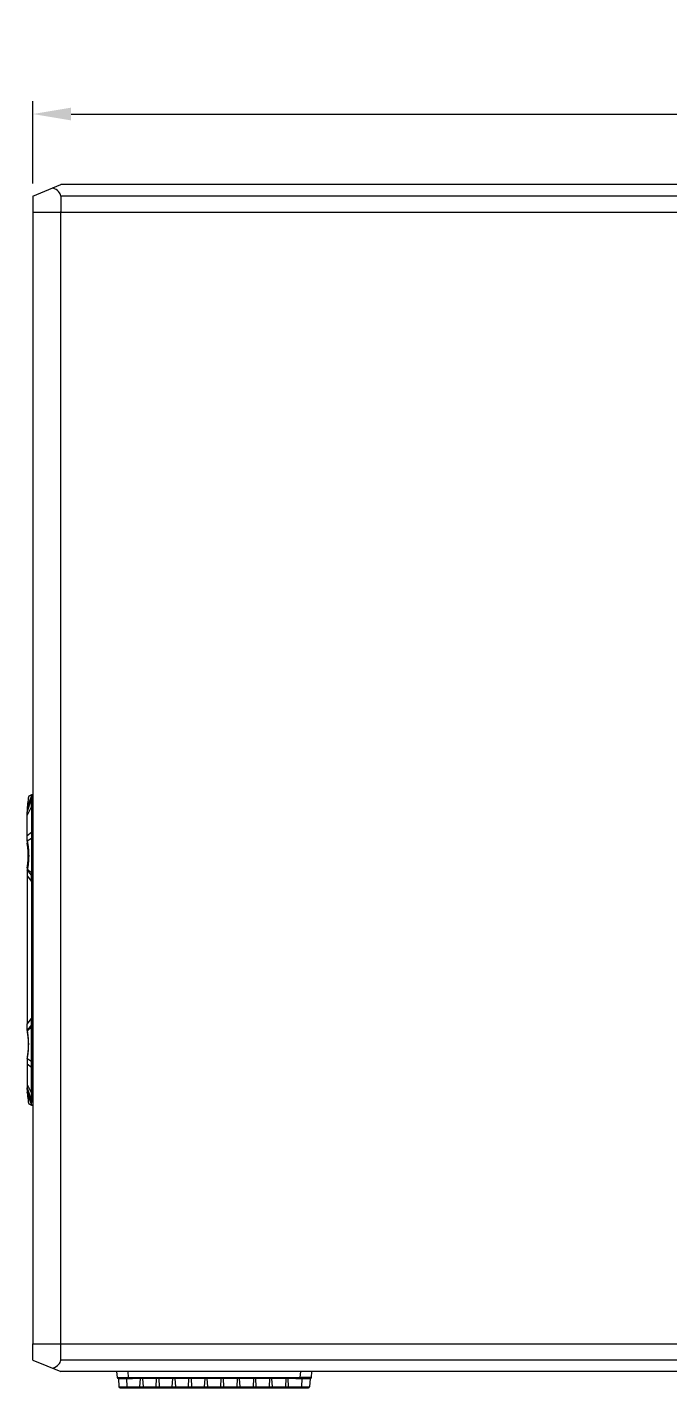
# Model space of a CAD drawing. Header units: millimetres. Extents: x 0 to 3564, y 0 to 2520.
# Drawn here: x 1434 to 1712, y 967 to 1557 of the extents above; entities that cross this region are included whole.
import ezdxf

# ---------------------------------------------------------------- set-up
doc = ezdxf.new("R2010")
doc.units = ezdxf.units.MM
doc.layers.get('0').update_dxf_attribs({"lineweight": 13})
doc.layers.add('标注', color=251, linetype='Continuous', lineweight=9)
doc.styles.get("Standard").update_dxf_attribs({"font": 'arial.ttf'})
doc.dimstyles.new('STANDARD 11', dxfattribs={"dimscale": 11, "dimtxt": 2.5, "dimasz": 1.5, "dimexe": 0.5, "dimexo": 0.5, "dimgap": 0.5, "dimtad": 1, "dimtoh": 1, "dimdec": 1, "dimzin": 9, "dimdsep": 46, "dimtxsty": 'Standard', "dimcen": 0, "dimclrd": 256, "dimclre": 256, "dimclrt": 256, "dimadec": 0, "dimazin": 0, "dimtp": 0.01, "dimtm": 0.01, "dimtfac": 1, "dimtdec": 1, "dimtofl": 0, "dimtmove": 0, "dimatfit": 3, "dimfxl": 1, "dimtolj": 1, "dimtzin": 4, "dimlwd": -1, "dimlwe": -1, "dimarcsym": 0})

# ---------------------------------------------------------------- blocks, each defined once
blk = doc.blocks.new('*D4')
at = {"layer": 'Defpoints', "color": 0, "transparency": 16777216}
for p in [(2090.99, 1518.98), (1436.99, 1483.47), (2090.99, 1483.47)]:
    blk.add_point(p, dxfattribs=at)
at = {"layer": '标注', "transparency": 16777216}
for p, q in [((1436.99, 1488.97), (1436.99, 1524.48)), ((2090.99, 1488.97), (2090.99, 1524.48)), ((1453.49, 1518.98), (2074.49, 1518.98))]:
    blk.add_line(p, q, dxfattribs=at)
for points in [[(1453.49, 1521.73), (1453.49, 1516.23), (1436.99, 1518.98)], [(2074.49, 1521.73), (2074.49, 1516.23), (2090.99, 1518.98)]]:
    blk.add_solid(points, dxfattribs=at)
at = {"layer": '标注', "transparency": 16777216, "insert": (1763.99, 1538.52), "char_height": 27.5, "attachment_point": 5}
blk.add_mtext('\\A1;654', dxfattribs=at)

msp = doc.modelspace()

# ---------------------------------------------------------------- linework, layer by layer
for p, q in [((1436.99, 1483.47), (1448.99, 1488.47)), ((2078.99, 1488.47), (1448.99, 1488.47)), ((1436.99, 1483.47), (1436.99, 1476.46)), ((1448.99, 1483.47), (1448.99, 1476.46)), ((2078.99, 1483.47), (1448.99, 1483.47)), ((1436.99, 1476.46), (1436.99, 986.46)), ((1436.99, 1476.46), (2090.99, 1476.46)), ((1448.99, 986.46), (1448.99, 1476.77)), ((1436.39, 1223.91), (1434.49, 1217.25)), ((1434.49, 1216.66), (1436.41, 1222.53)), ((1436.38, 1223.94), (1434.52, 1218.55)), ((1436.39, 1224.21), (1435.13, 1223.56)), ((1436.36, 1223.98), (1436.38, 1223.94)), ((1436.38, 1223.94), (1436.39, 1223.92)), ((1436.4, 1224.21), (1436.39, 1224.21)), ((1436.39, 1224.21), (1436.39, 1224.21)), ((1436.39, 1224.21), (1436.39, 1224.21)), ((1436.39, 1223.91), (1436.39, 1223.91)), ((1436.57, 1224.26), (1436.51, 1224.25)), ((1436.59, 1224.26), (1436.57, 1224.26)), ((1436.59, 1224.26), (1436.57, 1224.26)), ((1436.6, 1224.26), (1436.59, 1224.26)), ((1436.6, 1224.26), (1436.59, 1224.26)), ((1436.84, 1224.28), (1436.6, 1224.26)), ((1436.6, 1224.26), (1436.6, 1224.26)), ((1436.6, 1224.26), (1436.6, 1224.26)), ((1436.61, 1224.26), (1436.6, 1224.26)), ((1436.61, 1224.26), (1436.6, 1224.26)), ((1436.62, 1224.26), (1436.61, 1224.26)), ((1436.64, 1224.26), (1436.62, 1224.26)), ((1436.73, 1224.27), (1436.72, 1224.27)), ((1436.76, 1224.27), (1436.75, 1224.27)), ((1436.78, 1224.27), (1436.77, 1224.27)), ((1436.8, 1224.27), (1436.79, 1224.27)), ((1436.81, 1224.27), (1436.8, 1224.27)), ((1434.49, 1215.25), (1436.39, 1219.05)), ((1434.49, 1217.25), (1434.49, 1216.66)), ((1434.49, 1215.88), (1434.49, 1216.66)), ((1434.49, 1215.25), (1434.49, 1215.88)), ((1434.49, 1215.05), (1434.49, 1215.25)), ((1436.85, 1219.26), (1436.39, 1219.26)), ((1436.39, 1219.05), (1436.39, 1219.26)), ((1436.39, 1219.05), (1436.4, 1207.85)), ((1436.85, 1219.05), (1436.39, 1219.05)), ((1436.85, 1219.05), (1436.85, 1219.26)), ((1436.85, 1219.05), (1436.85, 1207.85)), ((1436.4, 1207.85), (1434.5, 1206.43)), ((1436.4, 1207.85), (1436.85, 1207.85)), ((1434.49, 1205.9), (1434.49, 1206.43)), ((1434.49, 1204.12), (1434.49, 1203.23)), ((1436.38, 1205.35), (1434.52, 1204.12)), ((1436.83, 1205.34), (1436.38, 1205.35)), ((1435.13, 1197.97), (1435.13, 1197.92)), ((1434.49, 1192.63), (1434.49, 1191.68)), ((1436.38, 1189.48), (1434.51, 1191.68)), ((1436.37, 1190.4), (1434.56, 1191.97)), ((1436.81, 1190.41), (1436.37, 1190.4)), ((1436.37, 1190.4), (1436.38, 1189.48)), ((1436.82, 1190.41), (1436.83, 1189.48)), ((1434.49, 1189.92), (1434.49, 1189.2)), ((1434.49, 1189.2), (1434.49, 1124.84)), ((1434.49, 1189.2), (1436.39, 1186.62)), ((1436.83, 1189.48), (1436.38, 1189.48)), ((1436.39, 1186.62), (1436.39, 1127.42)), ((1436.85, 1186.62), (1436.39, 1186.62)), ((1436.85, 1186.62), (1436.85, 1127.42)), ((1434.49, 1124.84), (1436.39, 1127.42)), ((1436.85, 1127.42), (1436.39, 1127.42)), ((1434.49, 1124.12), (1434.49, 1124.84)), ((1434.49, 1122.36), (1434.49, 1121.41)), ((1436.38, 1124.56), (1434.51, 1122.36)), ((1436.37, 1123.63), (1434.56, 1122.07)), ((1436.37, 1123.63), (1436.38, 1124.56)), ((1436.81, 1123.63), (1436.37, 1123.63)), ((1436.83, 1124.55), (1436.38, 1124.56)), ((1436.82, 1123.63), (1436.83, 1124.55)), ((1435.13, 1116.07), (1435.13, 1116.11)), ((1434.49, 1110.81), (1434.49, 1109.92)), ((1434.49, 1108.14), (1434.49, 1107.61)), ((1436.4, 1106.19), (1434.5, 1107.61)), ((1436.38, 1108.69), (1434.52, 1109.92)), ((1436.83, 1108.69), (1436.38, 1108.69)), ((1436.39, 1094.99), (1436.4, 1106.19)), ((1436.4, 1106.19), (1436.85, 1106.18)), ((1436.85, 1094.98), (1436.85, 1106.18)), ((1434.49, 1098.98), (1434.49, 1098.79)), ((1434.49, 1098.79), (1436.39, 1094.99)), ((1434.49, 1098.79), (1434.49, 1098.16)), ((1434.49, 1098.16), (1434.49, 1097.38)), ((1434.49, 1097.38), (1436.41, 1091.51)), ((1434.49, 1096.79), (1434.49, 1097.38)), ((1436.39, 1090.12), (1434.49, 1096.79)), ((1436.38, 1090.1), (1434.52, 1095.48)), ((1435.13, 1090.48), (1436.39, 1089.83)), ((1436.36, 1090.05), (1436.38, 1090.1)), ((1436.38, 1090.1), (1436.39, 1090.12)), ((1436.85, 1094.98), (1436.39, 1094.98)), ((1436.39, 1094.98), (1436.39, 1094.78)), ((1436.85, 1094.78), (1436.39, 1094.78)), ((1436.39, 1090.13), (1436.39, 1090.12)), ((1436.85, 1094.98), (1436.85, 1094.78)), ((1436.4, 1089.83), (1436.39, 1089.83)), ((1436.39, 1089.83), (1436.39, 1089.83)), ((1436.39, 1089.83), (1436.39, 1089.83)), ((1436.6, 1089.78), (1436.6, 1089.78)), ((1436.84, 1089.76), (1436.6, 1089.78)), ((1436.6, 1089.78), (1436.61, 1089.77)), ((1436.71, 1089.77), (1436.74, 1089.77)), ((1436.82, 1089.76), (1436.83, 1089.76)), ((1436.99, 979.46), (1436.99, 986.46)), ((1436.99, 986.46), (2090.99, 986.46)), ((1448.99, 979.46), (1448.99, 986.46)), ((1436.99, 979.46), (1448.99, 974.46)), ((2078.99, 979.46), (1448.99, 979.46)), ((2078.99, 974.46), (1448.99, 974.46)), ((1473.17, 974.46), (1473.39, 971.92)), ((1478.37, 971.92), (1478.15, 974.46)), ((1552.84, 974.46), (1552.61, 971.92)), ((1557.59, 971.92), (1557.82, 974.46)), ((1473.89, 971.46), (1480.15, 971.46)), ((1473.99, 971.46), (1474.18, 967.94)), ((1474.18, 967.94), (1556.81, 967.94)), ((1474.68, 967.46), (1556.31, 967.46)), ((1477.49, 971.46), (1477.68, 967.94)), ((1478.37, 971.92), (1478.37, 971.46)), ((1478.37, 971.92), (1552.61, 971.92)), ((1480.49, 971.46), (1480.15, 971.46)), ((1480.84, 971.46), (1480.49, 971.46)), ((1487.15, 971.46), (1480.84, 971.46)), ((1483.31, 967.94), (1483.49, 971.46)), ((1484.49, 971.46), (1484.68, 967.94)), ((1487.49, 971.46), (1487.15, 971.46)), ((1487.84, 971.46), (1487.49, 971.46)), ((1494.15, 971.46), (1487.84, 971.46)), ((1490.31, 967.94), (1490.49, 971.46)), ((1491.49, 971.46), (1491.68, 967.94)), ((1494.49, 971.46), (1494.15, 971.46)), ((1494.84, 971.46), (1494.49, 971.46)), ((1501.15, 971.46), (1494.84, 971.46)), ((1497.31, 967.94), (1497.49, 971.46)), ((1498.49, 971.46), (1498.68, 967.94)), ((1501.49, 971.46), (1501.15, 971.46)), ((1501.84, 971.46), (1501.49, 971.46)), ((1508.15, 971.46), (1501.84, 971.46)), ((1504.31, 967.94), (1504.49, 971.46)), ((1505.49, 971.46), (1505.68, 967.94)), ((1508.49, 971.46), (1508.15, 971.46)), ((1508.84, 971.46), (1508.49, 971.46)), ((1515.15, 971.46), (1508.84, 971.46)), ((1511.31, 967.94), (1511.49, 971.46)), ((1512.68, 967.94), (1512.49, 971.46)), ((1515.49, 971.46), (1515.15, 971.46)), ((1515.84, 971.46), (1515.49, 971.46)), ((1522.15, 971.46), (1515.84, 971.46)), ((1518.31, 967.94), (1518.49, 971.46)), ((1519.68, 967.94), (1519.49, 971.46)), ((1522.49, 971.46), (1522.15, 971.46)), ((1522.84, 971.46), (1522.49, 971.46)), ((1529.15, 971.46), (1522.84, 971.46)), ((1525.49, 971.46), (1525.31, 967.94)), ((1526.68, 967.94), (1526.49, 971.46)), ((1529.49, 971.46), (1529.15, 971.46)), ((1529.84, 971.46), (1529.49, 971.46)), ((1536.15, 971.46), (1529.84, 971.46)), ((1532.49, 971.46), (1532.31, 967.94)), ((1533.68, 967.94), (1533.49, 971.46)), ((1536.49, 971.46), (1536.15, 971.46)), ((1536.84, 971.46), (1536.49, 971.46)), ((1543.15, 971.46), (1536.84, 971.46)), ((1539.49, 971.46), (1539.31, 967.94)), ((1540.68, 967.94), (1540.49, 971.46)), ((1543.49, 971.46), (1543.15, 971.46)), ((1543.84, 971.46), (1543.49, 971.46)), ((1550.15, 971.46), (1543.84, 971.46)), ((1546.49, 971.46), (1546.31, 967.94)), ((1547.68, 967.94), (1547.49, 971.46)), ((1550.49, 971.46), (1550.15, 971.46)), ((1550.84, 971.46), (1550.49, 971.46)), ((1550.84, 971.46), (1557.1, 971.46)), ((1552.61, 971.46), (1552.61, 971.92)), ((1553.49, 971.46), (1553.31, 967.94)), ((1556.99, 971.46), (1556.81, 967.94))]:
    msp.add_line(p, q)
for points in [[(1436.57, 1224.26), (1436.51, 1224.25), (1436.43, 1224.22)], [(1436.83, 1224.27), (1436.82, 1224.27), (1436.82, 1224.27), (1436.81, 1224.27)], [(1436.4, 1089.83), (1436.43, 1089.82), (1436.51, 1089.79), (1436.57, 1089.78), (1436.59, 1089.78), (1436.6, 1089.78)], [(1436.6, 1089.78), (1436.6, 1089.78), (1436.61, 1089.77), (1436.62, 1089.77)], [(1436.6, 1089.78), (1436.6, 1089.78), (1436.61, 1089.77), (1436.61, 1089.77)]]:
    msp.add_lwpolyline(points)
for centre, radius, start, end in [((1466.12, 1217.26), 31.63, 168.50976, 180.04219), ((1436.87, 1223.78), 0.5, 92.8403, 164.11083), ((991.84, 1222.65), 444.57, 359.56281, 359.9843), ((1436.86, 1223.76), 0.52, 110.32454, 115.38289), ((1436.86, 1223.76), 0.518, 99.6149, 110.36674), ((1100.07, 1222.77), 336.79, 359.40268, 0.00652), ((1164.13, 1186.96), 272.26, 359.92854, 0.52949), ((1164.13, 1127.08), 272.26, 359.47051, 0.07146), ((1466.12, 1096.78), 31.63, 179.95781, 191.49024), ((991.84, 1091.38), 444.57, 0.0157, 0.43719), ((1436.87, 1090.26), 0.5, 195.88917, 267.1597), ((1100.07, 1091.27), 336.79, 359.99348, 0.59732), ((1436.86, 1090.28), 0.52, 244.61833, 250.07597), ((1436.86, 1090.28), 0.518, 250.03975, 259.76819), ((1473.89, 971.96), 0.5, 185.00001, 270), ((1474.68, 967.96), 0.5, 183, 270), ((1478.18, 967.96), 0.5, 183, 270), ((1482.81, 967.96), 0.5, 270, 357), ((1485.18, 967.96), 0.5, 183, 270), ((1489.81, 967.96), 0.5, 270, 357), ((1492.18, 967.96), 0.5, 183, 270), ((1496.81, 967.96), 0.5, 270, 357), ((1499.18, 967.96), 0.5, 183, 270), ((1503.81, 967.96), 0.5, 270, 357), ((1506.18, 967.96), 0.5, 183, 270), ((1510.81, 967.96), 0.5, 270, 357), ((1513.18, 967.96), 0.5, 183, 270), ((1517.81, 967.96), 0.5, 270, 357), ((1520.18, 967.96), 0.5, 183, 270), ((1524.81, 967.96), 0.5, 270, 357), ((1527.18, 967.96), 0.5, 183, 270), ((1531.81, 967.96), 0.5, 270, 357), ((1534.18, 967.96), 0.5, 183, 270), ((1538.81, 967.96), 0.5, 270, 357), ((1541.18, 967.96), 0.5, 183, 270), ((1545.81, 967.96), 0.5, 270, 357), ((1548.18, 967.96), 0.5, 183, 270), ((1552.81, 967.96), 0.5, 270, 357), ((1556.31, 967.96), 0.5, 270, 357), ((1557.1, 971.96), 0.5, 270, 354.99999)]:
    msp.add_arc(centre, radius, start, end)
for centre, start_param, end_param in [((1436.99, 1483.47), 0, 0.785398), ((1436.99, 979.46), -0.785398, 0)]:
    msp.add_ellipse(centre, major_axis=(12, 0), ratio=0.416667, start_param=start_param, end_param=end_param)
for points, knots in [([(1436.39, 1224.21), (1436.39, 1224.2), (1436.37, 1224.17), (1436.36, 1224.13), (1436.35, 1224.1)], [0, 0, 0, 0, 0.141564, 1, 1, 1, 1]), ([(1436.35, 1224.1), (1436.35, 1224.08), (1436.35, 1224.05), (1436.36, 1224.01), (1436.36, 1223.98)], [0, 0, 0, 0, 0.284999, 1, 1, 1, 1]), ([(1436.48, 1224.11), (1436.47, 1224.09), (1436.43, 1224.04), (1436.4, 1223.98), (1436.38, 1223.94)], [0, 0, 0, 0, 0.257393, 1, 1, 1, 1]), ([(1436.85, 1224.28), (1436.75, 1224.27), (1436.54, 1224.19), (1436.42, 1224.01), (1436.39, 1223.91)], [0, 0, 0, 0, 0.499991, 1, 1, 1, 1]), ([(1436.39, 1223.91), (1436.4, 1223.91), (1436.4, 1223.9), (1436.4, 1223.88), (1436.4, 1223.85), (1436.4, 1223.79), (1436.4, 1223.68), (1436.4, 1223.53), (1436.41, 1223.33), (1436.41, 1223.1), (1436.41, 1222.83), (1436.41, 1222.63), (1436.41, 1222.53)], [0, 0, 0, 0, 0.006434, 0.020721, 0.042839, 0.072729, 0.155552, 0.268633, 0.411215, 0.581777, 0.778609, 1, 1, 1, 1]), ([(1436.41, 1222.53), (1436.43, 1222.61), (1436.54, 1222.72), (1436.71, 1222.79), (1436.82, 1222.8), (1436.87, 1222.81)], [0, 0, 0, 0, 0.450597, 0.723595, 1, 1, 1, 1]), ([(1436.83, 1224.27), (1436.81, 1224.27), (1436.75, 1224.27), (1436.68, 1224.25), (1436.64, 1224.23)], [0, 0, 0, 0, 0.243014, 1, 1, 1, 1]), ([(1436.87, 1222.81), (1436.87, 1222.92), (1436.87, 1223.12), (1436.87, 1223.42), (1436.87, 1223.67), (1436.86, 1223.88), (1436.86, 1224.03), (1436.86, 1224.12), (1436.86, 1224.18), (1436.86, 1224.22), (1436.85, 1224.25), (1436.85, 1224.26), (1436.85, 1224.28), (1436.85, 1224.28)], [0, 0, 0, 0, 0.224686, 0.42444, 0.596877, 0.740081, 0.852869, 0.897508, 0.934154, 0.962752, 0.983251, 0.995621, 1, 1, 1, 1]), ([(1434.5, 1206.43), (1434.5, 1207.15), (1434.49, 1208.59), (1434.49, 1211.46), (1434.49, 1213.62), (1434.49, 1215.05)], [0, 0, 0, 0, 0.25, 0.500001, 1, 1, 1, 1]), ([(1436.39, 1207.85), (1436.39, 1207.64), (1436.39, 1206.81), (1436.39, 1205.98), (1436.38, 1205.35)], [0, 0, 0, 0, 0.25035, 1, 1, 1, 1]), ([(1436.85, 1207.85), (1436.85, 1207.64), (1436.84, 1207.23), (1436.85, 1206.6), (1436.84, 1205.97), (1436.83, 1205.55), (1436.83, 1205.34)], [0, 0, 0, 0, 0.25, 0.500001, 0.749995, 1, 1, 1, 1]), ([(1434.52, 1204.12), (1434.51, 1204.16), (1434.51, 1204.25), (1434.5, 1204.48), (1434.49, 1204.84), (1434.49, 1205.34), (1434.49, 1205.71), (1434.49, 1205.9)], [0, 0, 0, 0, 0.063821, 0.151997, 0.385951, 0.677561, 1, 1, 1, 1]), ([(1434.94, 1197.93), (1434.94, 1198.27), (1434.93, 1198.95), (1434.88, 1199.93), (1434.81, 1200.84), (1434.72, 1201.63), (1434.65, 1202.2), (1434.59, 1202.58), (1434.56, 1202.81), (1434.53, 1202.98), (1434.51, 1203.1), (1434.5, 1203.16), (1434.5, 1203.2), (1434.49, 1203.22), (1434.49, 1203.23)], [0, 0, 0, 0, 0.194453, 0.381588, 0.554021, 0.705445, 0.830089, 0.880808, 0.923064, 0.95644, 0.980537, 0.989023, 0.995108, 1, 1, 1, 1]), ([(1434.52, 1204.12), (1434.53, 1204.04), (1434.56, 1203.87), (1434.62, 1203.57), (1434.68, 1203.2), (1434.73, 1202.92), (1434.75, 1202.77)], [0, 0, 0, 0, 0.174592, 0.384461, 0.662161, 1, 1, 1, 1]), ([(1434.75, 1202.77), (1434.77, 1202.63), (1434.87, 1201.97), (1434.94, 1201.31), (1434.99, 1200.79)], [0, 0, 0, 0, 0.21954, 1, 1, 1, 1]), ([(1436.38, 1205.35), (1436.37, 1204.73), (1436.36, 1203.49), (1436.35, 1201.62), (1436.37, 1199.75), (1436.41, 1197.88), (1436.38, 1196.01), (1436.34, 1194.14), (1436.35, 1192.27), (1436.37, 1191.03), (1436.37, 1190.4)], [0, 0, 0, 0, 0.124788, 0.24954, 0.374555, 0.499933, 0.625316, 0.750423, 0.875216, 1, 1, 1, 1]), ([(1436.83, 1205.34), (1436.82, 1204.72), (1436.79, 1203.48), (1436.74, 1201.92), (1436.68, 1200.68), (1436.63, 1199.43), (1436.56, 1197.26), (1436.71, 1194.15), (1436.79, 1191.66), (1436.82, 1190.41)], [0, 0, 0, 0, 0.125003, 0.250004, 0.312507, 0.375009, 0.50001, 0.749999, 1, 1, 1, 1]), ([(1434.49, 1192.63), (1434.49, 1192.63), (1434.5, 1192.65), (1434.5, 1192.69), (1434.51, 1192.76), (1434.53, 1192.87), (1434.56, 1193.05), (1434.59, 1193.27), (1434.65, 1193.65), (1434.72, 1194.23), (1434.81, 1195.02), (1434.88, 1195.92), (1434.93, 1196.9), (1434.94, 1197.58), (1434.94, 1197.93)], [0, 0, 0, 0, 0.004892, 0.010977, 0.019463, 0.04356, 0.076936, 0.119192, 0.169911, 0.294555, 0.445979, 0.618412, 0.805547, 1, 1, 1, 1]), ([(1434.99, 1200.79), (1435.01, 1200.57), (1435.09, 1199.63), (1435.12, 1198.69), (1435.13, 1197.97)], [0, 0, 0, 0, 0.237614, 1, 1, 1, 1]), ([(1435.13, 1197.92), (1435.13, 1197.68), (1435.11, 1196.72), (1435.06, 1195.76), (1434.99, 1195.05)], [0, 0, 0, 0, 0.259112, 1, 1, 1, 1]), ([(1434.51, 1191.68), (1434.5, 1191.58), (1434.5, 1191.34), (1434.49, 1190.75), (1434.49, 1190.26), (1434.49, 1189.92)], [0, 0, 0, 0, 0.171686, 0.407699, 1, 1, 1, 1]), ([(1434.56, 1191.97), (1434.55, 1191.92), (1434.53, 1191.83), (1434.52, 1191.73), (1434.51, 1191.68)], [0, 0, 0, 0, 0.460599, 1, 1, 1, 1]), ([(1434.76, 1193.16), (1434.74, 1193.03), (1434.68, 1192.64), (1434.61, 1192.24), (1434.56, 1191.97)], [0, 0, 0, 0, 0.306988, 1, 1, 1, 1]), ([(1434.99, 1195.05), (1434.98, 1194.87), (1434.91, 1194.24), (1434.83, 1193.61), (1434.76, 1193.16)], [0, 0, 0, 0, 0.277429, 1, 1, 1, 1]), ([(1434.51, 1122.36), (1434.5, 1122.46), (1434.5, 1122.7), (1434.49, 1123.29), (1434.49, 1123.77), (1434.49, 1124.12)], [0, 0, 0, 0, 0.171686, 0.407699, 1, 1, 1, 1]), ([(1434.49, 1121.41), (1434.49, 1121.4), (1434.5, 1121.38), (1434.5, 1121.35), (1434.51, 1121.28), (1434.53, 1121.17), (1434.56, 1120.99), (1434.59, 1120.77), (1434.65, 1120.39), (1434.72, 1119.81), (1434.81, 1119.02), (1434.88, 1118.12), (1434.93, 1117.13), (1434.94, 1116.46), (1434.94, 1116.11)], [0, 0, 0, 0, 0.004892, 0.010977, 0.019463, 0.04356, 0.076936, 0.119192, 0.169911, 0.294555, 0.445979, 0.618412, 0.805547, 1, 1, 1, 1]), ([(1434.56, 1122.07), (1434.55, 1122.11), (1434.53, 1122.21), (1434.52, 1122.31), (1434.51, 1122.36)], [0, 0, 0, 0, 0.460599, 1, 1, 1, 1]), ([(1434.76, 1120.88), (1434.74, 1121), (1434.68, 1121.4), (1434.61, 1121.8), (1434.56, 1122.07)], [0, 0, 0, 0, 0.306988, 1, 1, 1, 1]), ([(1434.99, 1118.99), (1434.98, 1119.17), (1434.91, 1119.8), (1434.83, 1120.43), (1434.76, 1120.88)], [0, 0, 0, 0, 0.277429, 1, 1, 1, 1]), ([(1436.38, 1108.69), (1436.37, 1109.31), (1436.36, 1110.55), (1436.35, 1112.42), (1436.37, 1114.29), (1436.41, 1116.16), (1436.38, 1118.03), (1436.34, 1119.9), (1436.35, 1121.77), (1436.37, 1123.01), (1436.37, 1123.63)], [0, 0, 0, 0, 0.124788, 0.24954, 0.374555, 0.499933, 0.625316, 0.750423, 0.875216, 1, 1, 1, 1]), ([(1436.83, 1108.69), (1436.82, 1109.32), (1436.79, 1110.56), (1436.74, 1112.12), (1436.68, 1113.36), (1436.63, 1114.6), (1436.56, 1116.78), (1436.71, 1119.89), (1436.79, 1122.38), (1436.82, 1123.63)], [0, 0, 0, 0, 0.125003, 0.250004, 0.312507, 0.375009, 0.50001, 0.749999, 1, 1, 1, 1]), ([(1434.94, 1116.11), (1434.94, 1115.77), (1434.93, 1115.09), (1434.88, 1114.11), (1434.81, 1113.2), (1434.72, 1112.41), (1434.65, 1111.84), (1434.59, 1111.45), (1434.56, 1111.23), (1434.53, 1111.06), (1434.51, 1110.94), (1434.5, 1110.87), (1434.5, 1110.84), (1434.49, 1110.82), (1434.49, 1110.81)], [0, 0, 0, 0, 0.194453, 0.381588, 0.554021, 0.705445, 0.830089, 0.880808, 0.923064, 0.95644, 0.980537, 0.989023, 0.995108, 1, 1, 1, 1]), ([(1435.13, 1116.11), (1435.13, 1116.36), (1435.11, 1117.32), (1435.06, 1118.28), (1434.99, 1118.99)], [0, 0, 0, 0, 0.259112, 1, 1, 1, 1]), ([(1434.99, 1113.24), (1435.01, 1113.47), (1435.09, 1114.41), (1435.12, 1115.35), (1435.13, 1116.07)], [0, 0, 0, 0, 0.237614, 1, 1, 1, 1]), ([(1434.52, 1109.92), (1434.51, 1109.88), (1434.51, 1109.79), (1434.5, 1109.56), (1434.49, 1109.2), (1434.49, 1108.69), (1434.49, 1108.33), (1434.49, 1108.14)], [0, 0, 0, 0, 0.063821, 0.151997, 0.385951, 0.677561, 1, 1, 1, 1]), ([(1434.5, 1107.61), (1434.5, 1106.89), (1434.49, 1105.45), (1434.49, 1102.58), (1434.49, 1100.42), (1434.49, 1098.98)], [0, 0, 0, 0, 0.25, 0.500001, 1, 1, 1, 1]), ([(1434.52, 1109.92), (1434.53, 1110), (1434.56, 1110.17), (1434.62, 1110.47), (1434.68, 1110.84), (1434.73, 1111.11), (1434.75, 1111.27)], [0, 0, 0, 0, 0.174592, 0.384461, 0.662161, 1, 1, 1, 1]), ([(1434.75, 1111.27), (1434.77, 1111.41), (1434.87, 1112.07), (1434.94, 1112.73), (1434.99, 1113.24)], [0, 0, 0, 0, 0.21954, 1, 1, 1, 1]), ([(1436.39, 1106.19), (1436.39, 1106.39), (1436.39, 1107.23), (1436.39, 1108.06), (1436.38, 1108.69)], [0, 0, 0, 0, 0.25035, 1, 1, 1, 1]), ([(1436.85, 1106.18), (1436.85, 1106.39), (1436.84, 1106.81), (1436.85, 1107.44), (1436.84, 1108.07), (1436.83, 1108.49), (1436.83, 1108.69)], [0, 0, 0, 0, 0.25, 0.500001, 0.749995, 1, 1, 1, 1]), ([(1436.35, 1089.94), (1436.35, 1089.95), (1436.35, 1089.99), (1436.36, 1090.03), (1436.36, 1090.05)], [0, 0, 0, 0, 0.284999, 1, 1, 1, 1]), ([(1436.39, 1089.83), (1436.39, 1089.84), (1436.37, 1089.87), (1436.36, 1089.91), (1436.35, 1089.94)], [0, 0, 0, 0, 0.141564, 1, 1, 1, 1]), ([(1436.48, 1089.93), (1436.47, 1089.94), (1436.43, 1090), (1436.4, 1090.05), (1436.38, 1090.1)], [0, 0, 0, 0, 0.257393, 1, 1, 1, 1]), ([(1436.39, 1090.13), (1436.4, 1090.13), (1436.4, 1090.14), (1436.4, 1090.16), (1436.4, 1090.19), (1436.4, 1090.25), (1436.4, 1090.36), (1436.4, 1090.51), (1436.41, 1090.71), (1436.41, 1090.94), (1436.41, 1091.21), (1436.41, 1091.4), (1436.41, 1091.51)], [0, 0, 0, 0, 0.006434, 0.020721, 0.042839, 0.072729, 0.155552, 0.268633, 0.411215, 0.581777, 0.778609, 1, 1, 1, 1]), ([(1436.85, 1089.76), (1436.75, 1089.77), (1436.54, 1089.84), (1436.42, 1090.03), (1436.39, 1090.13)], [0, 0, 0, 0, 0.499991, 1, 1, 1, 1]), ([(1436.41, 1091.51), (1436.43, 1091.42), (1436.54, 1091.32), (1436.71, 1091.25), (1436.82, 1091.23), (1436.87, 1091.23)], [0, 0, 0, 0, 0.450597, 0.723595, 1, 1, 1, 1]), ([(1436.87, 1091.23), (1436.87, 1091.12), (1436.87, 1090.91), (1436.87, 1090.62), (1436.87, 1090.37), (1436.86, 1090.16), (1436.86, 1090.01), (1436.86, 1089.92), (1436.86, 1089.86), (1436.86, 1089.82), (1436.85, 1089.79), (1436.85, 1089.77), (1436.85, 1089.76), (1436.85, 1089.76)], [0, 0, 0, 0, 0.224686, 0.42444, 0.596877, 0.740081, 0.852869, 0.897508, 0.934154, 0.962752, 0.983251, 0.995621, 1, 1, 1, 1]), ([(1436.83, 1089.76), (1436.81, 1089.76), (1436.75, 1089.77), (1436.68, 1089.79), (1436.64, 1089.81)], [0, 0, 0, 0, 0.243014, 1, 1, 1, 1]), ([(1473.39, 971.92), (1473.39, 971.92), (1473.39, 971.92), (1473.4, 971.92), (1473.4, 971.92), (1473.41, 971.92), (1473.43, 971.92), (1473.45, 971.91), (1473.49, 971.91), (1473.54, 971.91), (1473.61, 971.91), (1473.68, 971.91), (1473.77, 971.91), (1473.87, 971.91), (1474.02, 971.9), (1474.24, 971.9), (1474.53, 971.9), (1474.86, 971.9), (1475.22, 971.9), (1475.61, 971.9), (1476.03, 971.91), (1476.63, 971.91), (1477.41, 971.91), (1478.05, 971.92), (1478.37, 971.92)], [0, 0, 0, 0, 0.000381, 0.001321, 0.002849, 0.004969, 0.007682, 0.010988, 0.019376, 0.030121, 0.043196, 0.058568, 0.076205, 0.096072, 0.118116, 0.168521, 0.226955, 0.292843, 0.365561, 0.444396, 0.528594, 0.61732, 0.804926, 1, 1, 1, 1]), ([(1557.59, 971.92), (1557.59, 971.92), (1557.59, 971.92), (1557.59, 971.92), (1557.58, 971.92), (1557.57, 971.92), (1557.56, 971.92), (1557.53, 971.91), (1557.49, 971.91), (1557.44, 971.91), (1557.38, 971.91), (1557.3, 971.91), (1557.21, 971.91), (1557.11, 971.91), (1556.96, 971.9), (1556.74, 971.9), (1556.45, 971.9), (1556.12, 971.9), (1555.76, 971.9), (1555.37, 971.9), (1554.95, 971.91), (1554.36, 971.91), (1553.57, 971.91), (1552.94, 971.92), (1552.61, 971.92)], [0, 0, 0, 0, 0.000381, 0.001321, 0.002849, 0.004969, 0.007682, 0.010989, 0.019376, 0.030122, 0.043196, 0.058569, 0.076206, 0.096073, 0.118117, 0.168522, 0.226955, 0.292843, 0.36556, 0.444395, 0.528593, 0.617318, 0.804925, 1, 1, 1, 1])]:
    msp.add_open_spline(points, degree=3, knots=knots)
for points in [[(1436.64, 1224.23), (1436.58, 1224.2), (1436.52, 1224.16), (1436.48, 1224.11)], [(1436.83, 1189.48), (1436.85, 1188.53), (1436.85, 1187.58), (1436.85, 1186.62)], [(1436.83, 1124.55), (1436.85, 1125.51), (1436.85, 1126.46), (1436.85, 1127.42)], [(1436.64, 1089.81), (1436.58, 1089.84), (1436.52, 1089.88), (1436.48, 1089.93)]]:
    msp.add_open_spline(points, degree=3)

# ---------------------------------------------------------------- dimensions: what is measured, and where the dimension line sits
at = {"layer": '标注'}
dim = msp.add_linear_dim(base=(2090.99, 1518.98), p1=(1436.99, 1483.47), p2=(2090.99, 1483.47), dimstyle='STANDARD 11', dxfattribs=at)
dim.commit()
dim.dimension.update_dxf_attribs({"geometry": '*D4', "text_midpoint": (1763.99, 1538.52)})

doc.saveas('drawing.dxf')
